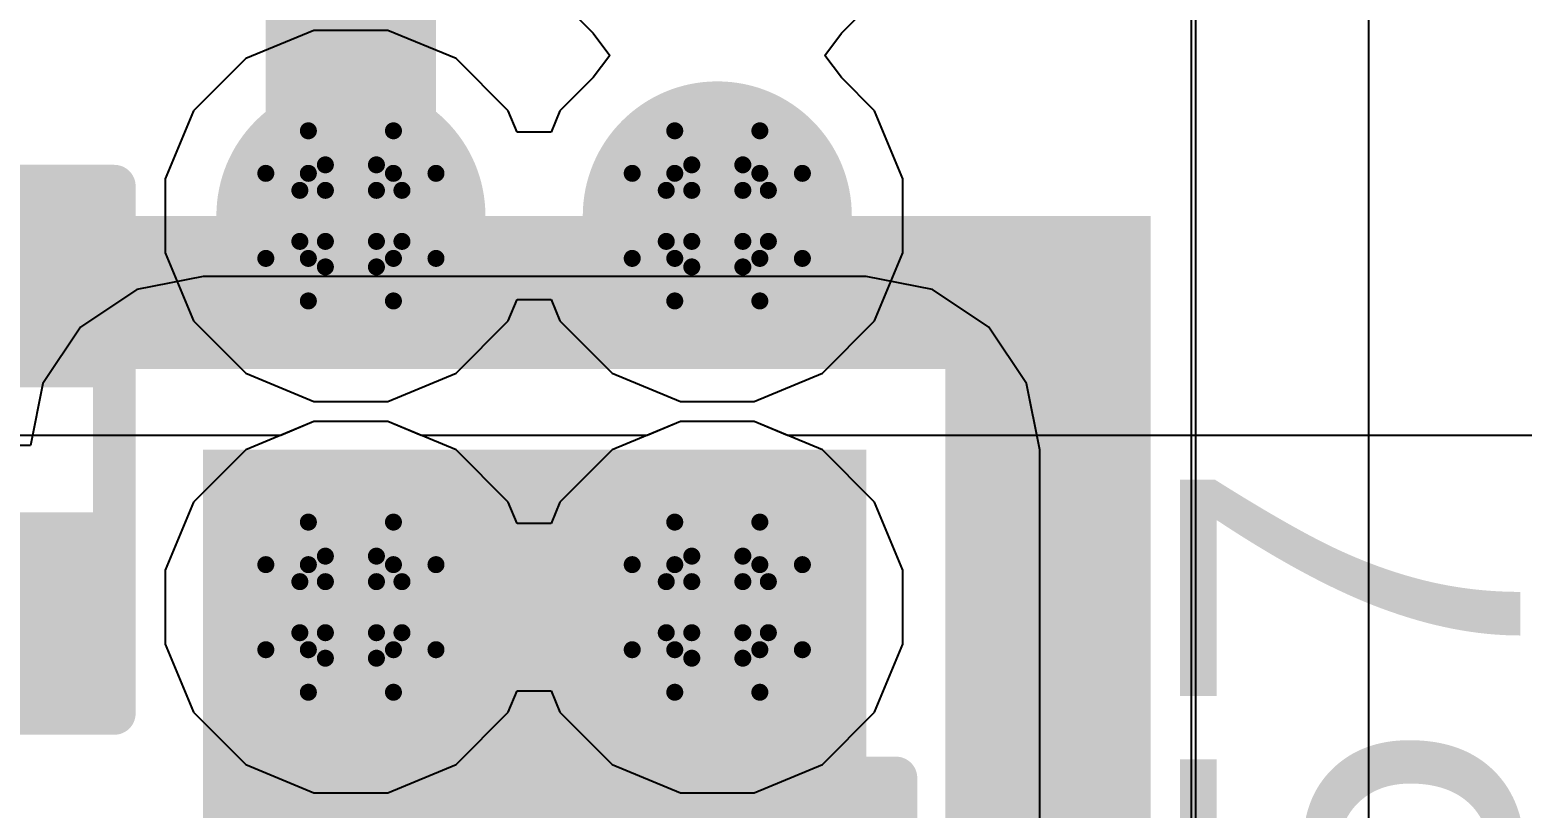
# Model space of a CAD drawing. Header units: inches. Extents: x -3 to 5259, y -3 to 5282.
# Drawn here: x 110.105 to 114.56, y 78.211 to 80.535 of the extents above; entities that cross this region are included whole.
import ezdxf

# ---------------------------------------------------------------- set-up
doc = ezdxf.new("R2010")
doc.units = ezdxf.units.IN
for name, color, linetype in [('Bottom Layer', 5, 'Continuous'), ('Bottom Solder', 6, 'Continuous'), ('Drill Drawing', 1, 'Continuous'), ('Layer 1', 16, 'Continuous'), ('Layer 2', 76, 'Continuous'), ('Top Layer', 1, 'Continuous'), ('Top Overlay', 2, 'Continuous'), ('Top Paste', 8, 'Continuous'), ('Top Solder', 216, 'Continuous'), ('Via Holes', 16, 'Continuous')]:
    doc.layers.add(name, color=color, linetype=linetype)
doc.styles.add('Arial', font='', dxfattribs={"height": 0.2})
doc.styles.get('Arial').set_extended_font_data('Arial')

# ---------------------------------------------------------------- blocks, each defined once
blk = doc.blocks.new('R___0402_43')
at = {"layer": 'Top Layer'}
for points in [[(-0.6985, -0.3175), (-0.6985, 0.3175), (-0.2413, 0.3175), (-0.2413, -0.3175)], [(0.2413, -0.3175), (0.2413, 0.3175), (0.6985, 0.3175), (0.6985, -0.3175)]]:
    blk.add_hatch(color=1, dxfattribs=at).paths.add_polyline_path(points)
at = {"layer": 'Top Paste'}
for points in [[(-0.6985, -0.3175), (-0.6985, 0.3175), (-0.2413, 0.3175), (-0.2413, -0.3175)], [(0.2413, -0.3175), (0.2413, 0.3175), (0.6985, 0.3175), (0.6985, -0.3175)]]:
    blk.add_hatch(color=8, dxfattribs=at).paths.add_polyline_path(points)
at = {"layer": 'Top Solder'}
for points in [[(-0.7535, -0.3725), (-0.7535, 0.3725), (-0.1863, 0.3725), (-0.1863, -0.3725)], [(0.1863, -0.3725), (0.1863, 0.3725), (0.7535, 0.3725), (0.7535, -0.3725)]]:
    blk.add_hatch(color=216, dxfattribs=at).paths.add_polyline_path(points)
at = {"layer": 'Top Overlay'}
for points in [[(0.7874, 0.4064, 0.127, 0.127, 0), (-0.7874, 0.4064, 0.127, 0.127, 0)], [(-0.7874, -0.4064, 0.127, 0.127, 0), (-0.7874, 0.4064, 0.127, 0.127, 0)], [(0.7874, -0.4064, 0.127, 0.127, 0), (0.7874, 0.4064, 0.127, 0.127, 0)], [(0.7874, -0.4064, 0.127, 0.127, 0), (-0.7874, -0.4064, 0.127, 0.127, 0)], [(0.8128, -0.4318, 0.00323, 0.00323, 0), (-0.8128, -0.4318, 0.00323, 0.00323, 0)]]:
    blk.add_lwpolyline(points, format="xyseb", dxfattribs=at)
for points in [[(-0.8191, 0.4064, 0.0635, 0.0635, 1), (-0.7556, 0.4064, 0.0635, 0.0635, 1)], [(-0.8191, 0.4064, 0.0635, 0.0635, 1), (-0.7556, 0.4064, 0.0635, 0.0635, 1)], [(0.7556, 0.4064, 0.0635, 0.0635, 1), (0.8191, 0.4064, 0.0635, 0.0635, 1)], [(0.7556, 0.4064, 0.0635, 0.0635, 1), (0.8191, 0.4064, 0.0635, 0.0635, 1)], [(-0.8191, -0.4064, 0.0635, 0.0635, 1), (-0.7556, -0.4064, 0.0635, 0.0635, 1)], [(-0.8191, -0.4064, 0.0635, 0.0635, 1), (-0.7556, -0.4064, 0.0635, 0.0635, 1)], [(0.7556, -0.4064, 0.0635, 0.0635, 1), (0.8191, -0.4064, 0.0635, 0.0635, 1)], [(0.7556, -0.4064, 0.0635, 0.0635, 1), (0.8191, -0.4064, 0.0635, 0.0635, 1)], [(-0.8136, -0.4318, 0.00161, 0.00161, 1), (-0.812, -0.4318, 0.00161, 0.00161, 1)], [(0.812, -0.4318, 0.00161, 0.00161, 1), (0.8136, -0.4318, 0.00161, 0.00161, 1)]]:
    blk.add_lwpolyline(points, format="xyseb", close=True, dxfattribs=at)
blk = doc.blocks.new('C___0402_227')
at = {"layer": 'Top Layer'}
for points in [[(-0.6985, -0.3175), (-0.6985, 0.3175), (-0.2413, 0.3175), (-0.2413, -0.3175)], [(0.2413, -0.3175), (0.2413, 0.3175), (0.6985, 0.3175), (0.6985, -0.3175)]]:
    blk.add_hatch(color=1, dxfattribs=at).paths.add_polyline_path(points)
at = {"layer": 'Top Paste'}
for points in [[(-0.6985, -0.3175), (-0.6985, 0.3175), (-0.2413, 0.3175), (-0.2413, -0.3175)], [(0.2413, -0.3175), (0.2413, 0.3175), (0.6985, 0.3175), (0.6985, -0.3175)]]:
    blk.add_hatch(color=8, dxfattribs=at).paths.add_polyline_path(points)
at = {"layer": 'Top Solder'}
for points in [[(-0.7585, -0.3775), (-0.7585, 0.3775), (-0.1813, 0.3775), (-0.1813, -0.3775)], [(0.1813, -0.3775), (0.1813, 0.3775), (0.7585, 0.3775), (0.7585, -0.3775)]]:
    blk.add_hatch(color=216, dxfattribs=at).paths.add_polyline_path(points)
at = {"layer": 'Top Overlay'}
for points in [[(-0.7874, -0.4064, 0.127, 0.127, 0), (-0.7874, 0.4064, 0.127, 0.127, 0)], [(-0.2794, 0.4064, 0.127, 0.127, 0), (-0.7874, 0.4064, 0.127, 0.127, 0)], [(0.7874, 0.4064, 0.127, 0.127, 0), (0.2794, 0.4064, 0.127, 0.127, 0)], [(0.7874, -0.4064, 0.127, 0.127, 0), (0.7874, 0.4064, 0.127, 0.127, 0)], [(-0.2794, -0.4064, 0.127, 0.127, 0), (-0.7874, -0.4064, 0.127, 0.127, 0)], [(0.2794, -0.4064, 0.127, 0.127, 0), (0.7874, -0.4064, 0.127, 0.127, 0)]]:
    blk.add_lwpolyline(points, format="xyseb", dxfattribs=at)
for points in [[(-0.8191, 0.4064, 0.0635, 0.0635, 1), (-0.7556, 0.4064, 0.0635, 0.0635, 1)], [(-0.8191, 0.4064, 0.0635, 0.0635, 1), (-0.7556, 0.4064, 0.0635, 0.0635, 1)], [(-0.3111, 0.4064, 0.0635, 0.0635, 1), (-0.2477, 0.4064, 0.0635, 0.0635, 1)], [(0.2477, 0.4064, 0.0635, 0.0635, 1), (0.3112, 0.4064, 0.0635, 0.0635, 1)], [(0.7556, 0.4064, 0.0635, 0.0635, 1), (0.8191, 0.4064, 0.0635, 0.0635, 1)], [(0.7556, 0.4064, 0.0635, 0.0635, 1), (0.8191, 0.4064, 0.0635, 0.0635, 1)], [(-0.8191, -0.4064, 0.0635, 0.0635, 1), (-0.7556, -0.4064, 0.0635, 0.0635, 1)], [(-0.8191, -0.4064, 0.0635, 0.0635, 1), (-0.7556, -0.4064, 0.0635, 0.0635, 1)], [(-0.3111, -0.4064, 0.0635, 0.0635, 1), (-0.2477, -0.4064, 0.0635, 0.0635, 1)], [(0.2477, -0.4064, 0.0635, 0.0635, 1), (0.3112, -0.4064, 0.0635, 0.0635, 1)], [(0.7556, -0.4064, 0.0635, 0.0635, 1), (0.8191, -0.4064, 0.0635, 0.0635, 1)], [(0.7556, -0.4064, 0.0635, 0.0635, 1), (0.8191, -0.4064, 0.0635, 0.0635, 1)]]:
    blk.add_lwpolyline(points, format="xyseb", close=True, dxfattribs=at)

msp = doc.modelspace()

# ---------------------------------------------------------------- hatches: boundary and pattern name
at = {"layer": 'Bottom Layer'}
h = msp.add_hatch(color=5, dxfattribs=at)
edge = h.paths.add_edge_path()
edge.add_arc((111.0632, 79.9798), 0.3, 0, 360)
h = msp.add_hatch(color=5, dxfattribs=at)
edge = h.paths.add_edge_path()
edge.add_arc((112.157, 79.9798), 0.3, 0, 360)
h = msp.add_hatch(color=5, dxfattribs=at)
edge = h.paths.add_edge_path()
edge.add_arc((111.0632, 78.8114), 0.3, 0, 360)
h = msp.add_hatch(color=5, dxfattribs=at)
edge = h.paths.add_edge_path()
edge.add_arc((112.157, 78.8114), 0.3, 0, 360)
at = {"layer": 'Bottom Solder'}
h = msp.add_hatch(color=6, dxfattribs=at)
edge = h.paths.add_edge_path()
edge.add_arc((111.0632, 79.9798), 0.4016, 0, 360)
h = msp.add_hatch(color=6, dxfattribs=at)
edge = h.paths.add_edge_path()
edge.add_arc((112.157, 79.9798), 0.4016, 0, 360)
h = msp.add_hatch(color=6, dxfattribs=at)
edge = h.paths.add_edge_path()
edge.add_arc((111.0632, 78.8114), 0.4016, 0, 360)
h = msp.add_hatch(color=6, dxfattribs=at)
edge = h.paths.add_edge_path()
edge.add_arc((112.157, 78.8114), 0.4016, 0, 360)
at = {"layer": 'Layer 1'}
h = msp.add_hatch(color=16, dxfattribs=at)
edge = h.paths.add_edge_path()
edge.add_arc((111.0632, 79.9798), 0.3, 0, 360)
h = msp.add_hatch(color=16, dxfattribs=at)
edge = h.paths.add_edge_path()
edge.add_arc((112.157, 79.9798), 0.3, 0, 360)
h = msp.add_hatch(color=16, dxfattribs=at)
edge = h.paths.add_edge_path()
edge.add_arc((111.0632, 78.8114), 0.3, 0, 360)
h = msp.add_hatch(color=16, dxfattribs=at)
edge = h.paths.add_edge_path()
edge.add_arc((112.157, 78.8114), 0.3, 0, 360)
at = {"layer": 'Layer 2'}
h = msp.add_hatch(color=76, dxfattribs=at)
edge = h.paths.add_edge_path()
edge.add_arc((111.0632, 79.9798), 0.3, 0, 360)
h = msp.add_hatch(color=76, dxfattribs=at)
edge = h.paths.add_edge_path()
edge.add_arc((112.157, 79.9798), 0.3, 0, 360)
h = msp.add_hatch(color=76, dxfattribs=at)
edge = h.paths.add_edge_path()
edge.add_arc((111.0632, 78.8114), 0.3, 0, 360)
h = msp.add_hatch(color=76, dxfattribs=at)
edge = h.paths.add_edge_path()
edge.add_arc((112.157, 78.8114), 0.3, 0, 360)
at = {"layer": 'Top Layer'}
h = msp.add_hatch(color=1, dxfattribs=at)
edge = h.paths.add_edge_path()
edge.add_arc((111.0632, 79.9798), 0.3, 0, 360)
h = msp.add_hatch(color=1, dxfattribs=at)
edge = h.paths.add_edge_path()
edge.add_arc((112.157, 79.9798), 0.3, 0, 360)
for points in [[(113.2898, 79.9798), (109.6331, 79.9798), (109.6331, 79.5226), (113.2898, 79.5226)], [(113.4504, 79.9798), (112.838, 79.9798), (112.838, 76.8157), (113.4504, 76.8157)], [(112.6015, 79.2813), (110.622, 79.2813), (110.622, 77.5043), (112.6015, 77.5043)]]:
    msp.add_hatch(color=1, dxfattribs=at).paths.add_polyline_path(points)
h = msp.add_hatch(color=1, dxfattribs=at)
edge = h.paths.add_edge_path()
edge.add_arc((111.0632, 78.8114), 0.3, 0, 360)
h = msp.add_hatch(color=1, dxfattribs=at)
edge = h.paths.add_edge_path()
edge.add_arc((112.157, 78.8114), 0.3, 0, 360)
at = {"layer": 'Top Solder'}
h = msp.add_hatch(color=216, dxfattribs=at)
edge = h.paths.add_edge_path()
edge.add_arc((111.0632, 79.9798), 0.4016, 0, 360)
h = msp.add_hatch(color=216, dxfattribs=at)
edge = h.paths.add_edge_path()
edge.add_arc((112.157, 79.9798), 0.4016, 0, 360)
h = msp.add_hatch(color=216, dxfattribs=at)
edge = h.paths.add_edge_path()
edge.add_arc((111.0632, 78.8114), 0.4016, 0, 360)
h = msp.add_hatch(color=216, dxfattribs=at)
edge = h.paths.add_edge_path()
edge.add_arc((112.157, 78.8114), 0.4016, 0, 360)
at = {"layer": 'Via Holes'}
h = msp.add_hatch(color=7, dxfattribs=at)
edge = h.paths.add_edge_path()
edge.add_arc((111.0632, 79.9798), 0.15, 0, 360)
h = msp.add_hatch(color=7, dxfattribs=at)
edge = h.paths.add_edge_path()
edge.add_arc((112.157, 79.9798), 0.15, 0, 360)
h = msp.add_hatch(color=7, dxfattribs=at)
edge = h.paths.add_edge_path()
edge.add_arc((111.0632, 78.8114), 0.15, 0, 360)
h = msp.add_hatch(color=7, dxfattribs=at)
edge = h.paths.add_edge_path()
edge.add_arc((112.157, 78.8114), 0.15, 0, 360)

# ---------------------------------------------------------------- linework, layer by layer
at = {"layer": 'Bottom Layer'}
for p, q in [((110.953, 79.3654), (110.7494, 79.281)), ((110.953, 79.3654), (110.8536, 79.3242)), ((111.1734, 79.3654), (110.953, 79.3654)), ((111.1734, 79.3654), (110.953, 79.3654)), ((111.377, 79.281), (111.1734, 79.3654)), ((111.2727, 79.3242), (111.1734, 79.3654)), ((112.0468, 79.3654), (111.8432, 79.281)), ((112.0468, 79.3654), (111.9475, 79.3242)), ((112.2672, 79.3654), (112.0468, 79.3654)), ((112.2672, 79.3654), (112.0468, 79.3654)), ((112.4708, 79.281), (112.2672, 79.3654)), ((112.3666, 79.3242), (112.2672, 79.3654)), ((110.8536, 79.3242), (48.1076, 79.3242)), ((111.9475, 79.3242), (111.2727, 79.3242)), ((114.808, 79.3242), (112.3666, 79.3242)), ((110.7494, 79.281), (110.5935, 79.1252)), ((111.5328, 79.1252), (111.377, 79.281)), ((111.8432, 79.281), (111.6874, 79.1252)), ((112.6267, 79.1252), (112.4708, 79.281)), ((110.5935, 79.1252), (110.5092, 78.9216)), ((111.5593, 79.0613), (111.5328, 79.1252)), ((111.6874, 79.1252), (111.6609, 79.0613)), ((112.711, 78.9216), (112.6267, 79.1252)), ((111.6609, 79.0613), (111.5593, 79.0613)), ((110.5092, 78.9216), (110.5092, 78.7012)), ((112.711, 78.7012), (112.711, 78.9216)), ((110.5092, 78.7012), (110.5935, 78.4975)), ((112.6267, 78.4975), (112.711, 78.7012)), ((111.5328, 78.4975), (111.5593, 78.5614)), ((111.5593, 78.5614), (111.6609, 78.5614)), ((111.6609, 78.5614), (111.6874, 78.4975)), ((110.5935, 78.4975), (110.7494, 78.3417)), ((111.377, 78.3417), (111.5328, 78.4975)), ((111.6874, 78.4975), (111.8432, 78.3417)), ((112.4708, 78.3417), (112.6267, 78.4975)), ((110.7494, 78.3417), (110.953, 78.2574)), ((111.1734, 78.2574), (111.377, 78.3417)), ((111.8432, 78.3417), (112.0468, 78.2574)), ((112.2672, 78.2574), (112.4708, 78.3417)), ((110.953, 78.2574), (111.1734, 78.2574)), ((112.0468, 78.2574), (112.2672, 78.2574))]:
    msp.add_line(p, q, dxfattribs=at)
at = {"layer": 'Drill Drawing'}
for points in [[(110.9362, 80.1068, 0.0508, 0.0508, 0), (110.9362, 80.2338, 0.0508, 0.0508, 0)], [(110.9362, 80.2338, 0.0508, 0.0508, 0), (111.1902, 80.2338, 0.0508, 0.0508, 0)], [(111.1902, 80.1068, 0.0508, 0.0508, 0), (111.1902, 80.2338, 0.0508, 0.0508, 0)], [(112.03, 80.1068, 0.0508, 0.0508, 0), (112.03, 80.2338, 0.0508, 0.0508, 0)], [(112.03, 80.2338, 0.0508, 0.0508, 0), (112.284, 80.2338, 0.0508, 0.0508, 0)], [(112.284, 80.1068, 0.0508, 0.0508, 0), (112.284, 80.2338, 0.0508, 0.0508, 0)], [(110.987, 80.056, 0.0508, 0.0508, 0), (110.987, 80.1322, 0.0508, 0.0508, 0)], [(110.987, 80.1322, 0.0508, 0.0508, 0), (111.1394, 80.1322, 0.0508, 0.0508, 0)], [(111.1394, 80.056, 0.0508, 0.0508, 0), (111.1394, 80.1322, 0.0508, 0.0508, 0)], [(112.0808, 80.056, 0.0508, 0.0508, 0), (112.0808, 80.1322, 0.0508, 0.0508, 0)], [(112.0808, 80.1322, 0.0508, 0.0508, 0), (112.2332, 80.1322, 0.0508, 0.0508, 0)], [(112.2332, 80.056, 0.0508, 0.0508, 0), (112.2332, 80.1322, 0.0508, 0.0508, 0)], [(110.8092, 79.8528, 0.0508, 0.0508, 0), (110.8092, 80.1068, 0.0508, 0.0508, 0)], [(110.8092, 80.1068, 0.0508, 0.0508, 0), (110.9362, 80.1068, 0.0508, 0.0508, 0)], [(111.1902, 80.1068, 0.0508, 0.0508, 0), (111.3172, 80.1068, 0.0508, 0.0508, 0)], [(111.3172, 79.8528, 0.0508, 0.0508, 0), (111.3172, 80.1068, 0.0508, 0.0508, 0)], [(111.903, 79.8528, 0.0508, 0.0508, 0), (111.903, 80.1068, 0.0508, 0.0508, 0)], [(111.903, 80.1068, 0.0508, 0.0508, 0), (112.03, 80.1068, 0.0508, 0.0508, 0)], [(112.284, 80.1068, 0.0508, 0.0508, 0), (112.411, 80.1068, 0.0508, 0.0508, 0)], [(112.411, 79.8528, 0.0508, 0.0508, 0), (112.411, 80.1068, 0.0508, 0.0508, 0)], [(110.9108, 79.9036, 0.0508, 0.0508, 0), (110.9108, 80.056, 0.0508, 0.0508, 0)], [(110.9108, 80.056, 0.0508, 0.0508, 0), (110.987, 80.056, 0.0508, 0.0508, 0)], [(111.1394, 80.056, 0.0508, 0.0508, 0), (111.2156, 80.056, 0.0508, 0.0508, 0)], [(111.2156, 79.9036, 0.0508, 0.0508, 0), (111.2156, 80.056, 0.0508, 0.0508, 0)], [(112.0046, 79.9036, 0.0508, 0.0508, 0), (112.0046, 80.056, 0.0508, 0.0508, 0)], [(112.0046, 80.056, 0.0508, 0.0508, 0), (112.0808, 80.056, 0.0508, 0.0508, 0)], [(112.2332, 80.056, 0.0508, 0.0508, 0), (112.3094, 80.056, 0.0508, 0.0508, 0)], [(112.3094, 79.9036, 0.0508, 0.0508, 0), (112.3094, 80.056, 0.0508, 0.0508, 0)], [(110.9108, 79.9036, 0.0508, 0.0508, 0), (110.987, 79.9036, 0.0508, 0.0508, 0)], [(110.987, 79.8274, 0.0508, 0.0508, 0), (110.987, 79.9036, 0.0508, 0.0508, 0)], [(111.1394, 79.9036, 0.0508, 0.0508, 0), (111.2156, 79.9036, 0.0508, 0.0508, 0)], [(111.1394, 79.8274, 0.0508, 0.0508, 0), (111.1394, 79.9036, 0.0508, 0.0508, 0)], [(112.0046, 79.9036, 0.0508, 0.0508, 0), (112.0808, 79.9036, 0.0508, 0.0508, 0)], [(112.0808, 79.8274, 0.0508, 0.0508, 0), (112.0808, 79.9036, 0.0508, 0.0508, 0)], [(112.2332, 79.9036, 0.0508, 0.0508, 0), (112.3094, 79.9036, 0.0508, 0.0508, 0)], [(112.2332, 79.8274, 0.0508, 0.0508, 0), (112.2332, 79.9036, 0.0508, 0.0508, 0)], [(110.8092, 79.8528, 0.0508, 0.0508, 0), (110.9362, 79.8528, 0.0508, 0.0508, 0)], [(110.9362, 79.7258, 0.0508, 0.0508, 0), (110.9362, 79.8528, 0.0508, 0.0508, 0)], [(111.1902, 79.8528, 0.0508, 0.0508, 0), (111.3172, 79.8528, 0.0508, 0.0508, 0)], [(111.1902, 79.7258, 0.0508, 0.0508, 0), (111.1902, 79.8528, 0.0508, 0.0508, 0)], [(111.903, 79.8528, 0.0508, 0.0508, 0), (112.03, 79.8528, 0.0508, 0.0508, 0)], [(112.03, 79.7258, 0.0508, 0.0508, 0), (112.03, 79.8528, 0.0508, 0.0508, 0)], [(112.284, 79.8528, 0.0508, 0.0508, 0), (112.411, 79.8528, 0.0508, 0.0508, 0)], [(112.284, 79.7258, 0.0508, 0.0508, 0), (112.284, 79.8528, 0.0508, 0.0508, 0)], [(110.987, 79.8274, 0.0508, 0.0508, 0), (111.1394, 79.8274, 0.0508, 0.0508, 0)], [(112.0808, 79.8274, 0.0508, 0.0508, 0), (112.2332, 79.8274, 0.0508, 0.0508, 0)], [(110.9362, 79.7258, 0.0508, 0.0508, 0), (111.1902, 79.7258, 0.0508, 0.0508, 0)], [(112.03, 79.7258, 0.0508, 0.0508, 0), (112.284, 79.7258, 0.0508, 0.0508, 0)], [(110.9362, 78.9384, 0.0508, 0.0508, 0), (110.9362, 79.0654, 0.0508, 0.0508, 0)], [(110.9362, 79.0654, 0.0508, 0.0508, 0), (111.1902, 79.0654, 0.0508, 0.0508, 0)], [(111.1902, 78.9384, 0.0508, 0.0508, 0), (111.1902, 79.0654, 0.0508, 0.0508, 0)], [(112.03, 78.9384, 0.0508, 0.0508, 0), (112.03, 79.0654, 0.0508, 0.0508, 0)], [(112.03, 79.0654, 0.0508, 0.0508, 0), (112.284, 79.0654, 0.0508, 0.0508, 0)], [(112.284, 78.9384, 0.0508, 0.0508, 0), (112.284, 79.0654, 0.0508, 0.0508, 0)], [(110.987, 78.8876, 0.0508, 0.0508, 0), (110.987, 78.9638, 0.0508, 0.0508, 0)], [(110.987, 78.9638, 0.0508, 0.0508, 0), (111.1394, 78.9638, 0.0508, 0.0508, 0)], [(111.1394, 78.8876, 0.0508, 0.0508, 0), (111.1394, 78.9638, 0.0508, 0.0508, 0)], [(112.0808, 78.8876, 0.0508, 0.0508, 0), (112.0808, 78.9638, 0.0508, 0.0508, 0)], [(112.0808, 78.9638, 0.0508, 0.0508, 0), (112.2332, 78.9638, 0.0508, 0.0508, 0)], [(112.2332, 78.8876, 0.0508, 0.0508, 0), (112.2332, 78.9638, 0.0508, 0.0508, 0)], [(110.8092, 78.6844, 0.0508, 0.0508, 0), (110.8092, 78.9384, 0.0508, 0.0508, 0)], [(110.8092, 78.9384, 0.0508, 0.0508, 0), (110.9362, 78.9384, 0.0508, 0.0508, 0)], [(111.1902, 78.9384, 0.0508, 0.0508, 0), (111.3172, 78.9384, 0.0508, 0.0508, 0)], [(111.3172, 78.6844, 0.0508, 0.0508, 0), (111.3172, 78.9384, 0.0508, 0.0508, 0)], [(111.903, 78.6844, 0.0508, 0.0508, 0), (111.903, 78.9384, 0.0508, 0.0508, 0)], [(111.903, 78.9384, 0.0508, 0.0508, 0), (112.03, 78.9384, 0.0508, 0.0508, 0)], [(112.284, 78.9384, 0.0508, 0.0508, 0), (112.411, 78.9384, 0.0508, 0.0508, 0)], [(112.411, 78.6844, 0.0508, 0.0508, 0), (112.411, 78.9384, 0.0508, 0.0508, 0)], [(110.9108, 78.7352, 0.0508, 0.0508, 0), (110.9108, 78.8876, 0.0508, 0.0508, 0)], [(110.9108, 78.8876, 0.0508, 0.0508, 0), (110.987, 78.8876, 0.0508, 0.0508, 0)], [(111.1394, 78.8876, 0.0508, 0.0508, 0), (111.2156, 78.8876, 0.0508, 0.0508, 0)], [(111.2156, 78.7352, 0.0508, 0.0508, 0), (111.2156, 78.8876, 0.0508, 0.0508, 0)], [(112.0046, 78.7352, 0.0508, 0.0508, 0), (112.0046, 78.8876, 0.0508, 0.0508, 0)], [(112.0046, 78.8876, 0.0508, 0.0508, 0), (112.0808, 78.8876, 0.0508, 0.0508, 0)], [(112.2332, 78.8876, 0.0508, 0.0508, 0), (112.3094, 78.8876, 0.0508, 0.0508, 0)], [(112.3094, 78.7352, 0.0508, 0.0508, 0), (112.3094, 78.8876, 0.0508, 0.0508, 0)], [(110.9108, 78.7352, 0.0508, 0.0508, 0), (110.987, 78.7352, 0.0508, 0.0508, 0)], [(110.987, 78.659, 0.0508, 0.0508, 0), (110.987, 78.7352, 0.0508, 0.0508, 0)], [(111.1394, 78.7352, 0.0508, 0.0508, 0), (111.2156, 78.7352, 0.0508, 0.0508, 0)], [(111.1394, 78.659, 0.0508, 0.0508, 0), (111.1394, 78.7352, 0.0508, 0.0508, 0)], [(112.0046, 78.7352, 0.0508, 0.0508, 0), (112.0808, 78.7352, 0.0508, 0.0508, 0)], [(112.0808, 78.659, 0.0508, 0.0508, 0), (112.0808, 78.7352, 0.0508, 0.0508, 0)], [(112.2332, 78.7352, 0.0508, 0.0508, 0), (112.3094, 78.7352, 0.0508, 0.0508, 0)], [(112.2332, 78.659, 0.0508, 0.0508, 0), (112.2332, 78.7352, 0.0508, 0.0508, 0)], [(110.8092, 78.6844, 0.0508, 0.0508, 0), (110.9362, 78.6844, 0.0508, 0.0508, 0)], [(110.9362, 78.5574, 0.0508, 0.0508, 0), (110.9362, 78.6844, 0.0508, 0.0508, 0)], [(110.987, 78.659, 0.0508, 0.0508, 0), (111.1394, 78.659, 0.0508, 0.0508, 0)], [(111.1902, 78.6844, 0.0508, 0.0508, 0), (111.3172, 78.6844, 0.0508, 0.0508, 0)], [(111.1902, 78.5574, 0.0508, 0.0508, 0), (111.1902, 78.6844, 0.0508, 0.0508, 0)], [(111.903, 78.6844, 0.0508, 0.0508, 0), (112.03, 78.6844, 0.0508, 0.0508, 0)], [(112.03, 78.5574, 0.0508, 0.0508, 0), (112.03, 78.6844, 0.0508, 0.0508, 0)], [(112.0808, 78.659, 0.0508, 0.0508, 0), (112.2332, 78.659, 0.0508, 0.0508, 0)], [(112.284, 78.6844, 0.0508, 0.0508, 0), (112.411, 78.6844, 0.0508, 0.0508, 0)], [(112.284, 78.5574, 0.0508, 0.0508, 0), (112.284, 78.6844, 0.0508, 0.0508, 0)], [(110.9362, 78.5574, 0.0508, 0.0508, 0), (111.1902, 78.5574, 0.0508, 0.0508, 0)], [(112.03, 78.5574, 0.0508, 0.0508, 0), (112.284, 78.5574, 0.0508, 0.0508, 0)]]:
    msp.add_lwpolyline(points, format="xyseb", dxfattribs=at)
for points in [[(110.9235, 80.2338, 0.0254, 0.0254, 1), (110.9489, 80.2338, 0.0254, 0.0254, 1)], [(110.9235, 80.2338, 0.0254, 0.0254, 1), (110.9489, 80.2338, 0.0254, 0.0254, 1)], [(111.1775, 80.2338, 0.0254, 0.0254, 1), (111.2029, 80.2338, 0.0254, 0.0254, 1)], [(111.1775, 80.2338, 0.0254, 0.0254, 1), (111.2029, 80.2338, 0.0254, 0.0254, 1)], [(112.0173, 80.2338, 0.0254, 0.0254, 1), (112.0427, 80.2338, 0.0254, 0.0254, 1)], [(112.0173, 80.2338, 0.0254, 0.0254, 1), (112.0427, 80.2338, 0.0254, 0.0254, 1)], [(112.2713, 80.2338, 0.0254, 0.0254, 1), (112.2967, 80.2338, 0.0254, 0.0254, 1)], [(112.2713, 80.2338, 0.0254, 0.0254, 1), (112.2967, 80.2338, 0.0254, 0.0254, 1)], [(110.9743, 80.1322, 0.0254, 0.0254, 1), (110.9997, 80.1322, 0.0254, 0.0254, 1)], [(110.9743, 80.1322, 0.0254, 0.0254, 1), (110.9997, 80.1322, 0.0254, 0.0254, 1)], [(111.1267, 80.1322, 0.0254, 0.0254, 1), (111.1521, 80.1322, 0.0254, 0.0254, 1)], [(111.1267, 80.1322, 0.0254, 0.0254, 1), (111.1521, 80.1322, 0.0254, 0.0254, 1)], [(112.0681, 80.1322, 0.0254, 0.0254, 1), (112.0935, 80.1322, 0.0254, 0.0254, 1)], [(112.0681, 80.1322, 0.0254, 0.0254, 1), (112.0935, 80.1322, 0.0254, 0.0254, 1)], [(112.2205, 80.1322, 0.0254, 0.0254, 1), (112.2459, 80.1322, 0.0254, 0.0254, 1)], [(112.2205, 80.1322, 0.0254, 0.0254, 1), (112.2459, 80.1322, 0.0254, 0.0254, 1)], [(110.7965, 80.1068, 0.0254, 0.0254, 1), (110.8219, 80.1068, 0.0254, 0.0254, 1)], [(110.7965, 80.1068, 0.0254, 0.0254, 1), (110.8219, 80.1068, 0.0254, 0.0254, 1)], [(110.9235, 80.1068, 0.0254, 0.0254, 1), (110.9489, 80.1068, 0.0254, 0.0254, 1)], [(110.9235, 80.1068, 0.0254, 0.0254, 1), (110.9489, 80.1068, 0.0254, 0.0254, 1)], [(111.1775, 80.1068, 0.0254, 0.0254, 1), (111.2029, 80.1068, 0.0254, 0.0254, 1)], [(111.1775, 80.1068, 0.0254, 0.0254, 1), (111.2029, 80.1068, 0.0254, 0.0254, 1)], [(111.3045, 80.1068, 0.0254, 0.0254, 1), (111.3299, 80.1068, 0.0254, 0.0254, 1)], [(111.3045, 80.1068, 0.0254, 0.0254, 1), (111.3299, 80.1068, 0.0254, 0.0254, 1)], [(111.8903, 80.1068, 0.0254, 0.0254, 1), (111.9157, 80.1068, 0.0254, 0.0254, 1)], [(111.8903, 80.1068, 0.0254, 0.0254, 1), (111.9157, 80.1068, 0.0254, 0.0254, 1)], [(112.0173, 80.1068, 0.0254, 0.0254, 1), (112.0427, 80.1068, 0.0254, 0.0254, 1)], [(112.0173, 80.1068, 0.0254, 0.0254, 1), (112.0427, 80.1068, 0.0254, 0.0254, 1)], [(112.2713, 80.1068, 0.0254, 0.0254, 1), (112.2967, 80.1068, 0.0254, 0.0254, 1)], [(112.2713, 80.1068, 0.0254, 0.0254, 1), (112.2967, 80.1068, 0.0254, 0.0254, 1)], [(112.3983, 80.1068, 0.0254, 0.0254, 1), (112.4237, 80.1068, 0.0254, 0.0254, 1)], [(112.3983, 80.1068, 0.0254, 0.0254, 1), (112.4237, 80.1068, 0.0254, 0.0254, 1)], [(110.8981, 80.056, 0.0254, 0.0254, 1), (110.9235, 80.056, 0.0254, 0.0254, 1)], [(110.8981, 80.056, 0.0254, 0.0254, 1), (110.9235, 80.056, 0.0254, 0.0254, 1)], [(110.9743, 80.056, 0.0254, 0.0254, 1), (110.9997, 80.056, 0.0254, 0.0254, 1)], [(110.9743, 80.056, 0.0254, 0.0254, 1), (110.9997, 80.056, 0.0254, 0.0254, 1)], [(111.1267, 80.056, 0.0254, 0.0254, 1), (111.1521, 80.056, 0.0254, 0.0254, 1)], [(111.1267, 80.056, 0.0254, 0.0254, 1), (111.1521, 80.056, 0.0254, 0.0254, 1)], [(111.2029, 80.056, 0.0254, 0.0254, 1), (111.2283, 80.056, 0.0254, 0.0254, 1)], [(111.2029, 80.056, 0.0254, 0.0254, 1), (111.2283, 80.056, 0.0254, 0.0254, 1)], [(111.9919, 80.056, 0.0254, 0.0254, 1), (112.0173, 80.056, 0.0254, 0.0254, 1)], [(111.9919, 80.056, 0.0254, 0.0254, 1), (112.0173, 80.056, 0.0254, 0.0254, 1)], [(112.0681, 80.056, 0.0254, 0.0254, 1), (112.0935, 80.056, 0.0254, 0.0254, 1)], [(112.0681, 80.056, 0.0254, 0.0254, 1), (112.0935, 80.056, 0.0254, 0.0254, 1)], [(112.2205, 80.056, 0.0254, 0.0254, 1), (112.2459, 80.056, 0.0254, 0.0254, 1)], [(112.2205, 80.056, 0.0254, 0.0254, 1), (112.2459, 80.056, 0.0254, 0.0254, 1)], [(112.2967, 80.056, 0.0254, 0.0254, 1), (112.3221, 80.056, 0.0254, 0.0254, 1)], [(112.2967, 80.056, 0.0254, 0.0254, 1), (112.3221, 80.056, 0.0254, 0.0254, 1)], [(110.8981, 79.9036, 0.0254, 0.0254, 1), (110.9235, 79.9036, 0.0254, 0.0254, 1)], [(110.8981, 79.9036, 0.0254, 0.0254, 1), (110.9235, 79.9036, 0.0254, 0.0254, 1)], [(110.9743, 79.9036, 0.0254, 0.0254, 1), (110.9997, 79.9036, 0.0254, 0.0254, 1)], [(110.9743, 79.9036, 0.0254, 0.0254, 1), (110.9997, 79.9036, 0.0254, 0.0254, 1)], [(111.1267, 79.9036, 0.0254, 0.0254, 1), (111.1521, 79.9036, 0.0254, 0.0254, 1)], [(111.1267, 79.9036, 0.0254, 0.0254, 1), (111.1521, 79.9036, 0.0254, 0.0254, 1)], [(111.2029, 79.9036, 0.0254, 0.0254, 1), (111.2283, 79.9036, 0.0254, 0.0254, 1)], [(111.2029, 79.9036, 0.0254, 0.0254, 1), (111.2283, 79.9036, 0.0254, 0.0254, 1)], [(111.9919, 79.9036, 0.0254, 0.0254, 1), (112.0173, 79.9036, 0.0254, 0.0254, 1)], [(111.9919, 79.9036, 0.0254, 0.0254, 1), (112.0173, 79.9036, 0.0254, 0.0254, 1)], [(112.0681, 79.9036, 0.0254, 0.0254, 1), (112.0935, 79.9036, 0.0254, 0.0254, 1)], [(112.0681, 79.9036, 0.0254, 0.0254, 1), (112.0935, 79.9036, 0.0254, 0.0254, 1)], [(112.2205, 79.9036, 0.0254, 0.0254, 1), (112.2459, 79.9036, 0.0254, 0.0254, 1)], [(112.2205, 79.9036, 0.0254, 0.0254, 1), (112.2459, 79.9036, 0.0254, 0.0254, 1)], [(112.2967, 79.9036, 0.0254, 0.0254, 1), (112.3221, 79.9036, 0.0254, 0.0254, 1)], [(112.2967, 79.9036, 0.0254, 0.0254, 1), (112.3221, 79.9036, 0.0254, 0.0254, 1)], [(110.7965, 79.8528, 0.0254, 0.0254, 1), (110.8219, 79.8528, 0.0254, 0.0254, 1)], [(110.7965, 79.8528, 0.0254, 0.0254, 1), (110.8219, 79.8528, 0.0254, 0.0254, 1)], [(110.9235, 79.8528, 0.0254, 0.0254, 1), (110.9489, 79.8528, 0.0254, 0.0254, 1)], [(110.9235, 79.8528, 0.0254, 0.0254, 1), (110.9489, 79.8528, 0.0254, 0.0254, 1)], [(111.1775, 79.8528, 0.0254, 0.0254, 1), (111.2029, 79.8528, 0.0254, 0.0254, 1)], [(111.1775, 79.8528, 0.0254, 0.0254, 1), (111.2029, 79.8528, 0.0254, 0.0254, 1)], [(111.3045, 79.8528, 0.0254, 0.0254, 1), (111.3299, 79.8528, 0.0254, 0.0254, 1)], [(111.3045, 79.8528, 0.0254, 0.0254, 1), (111.3299, 79.8528, 0.0254, 0.0254, 1)], [(111.8903, 79.8528, 0.0254, 0.0254, 1), (111.9157, 79.8528, 0.0254, 0.0254, 1)], [(111.8903, 79.8528, 0.0254, 0.0254, 1), (111.9157, 79.8528, 0.0254, 0.0254, 1)], [(112.0173, 79.8528, 0.0254, 0.0254, 1), (112.0427, 79.8528, 0.0254, 0.0254, 1)], [(112.0173, 79.8528, 0.0254, 0.0254, 1), (112.0427, 79.8528, 0.0254, 0.0254, 1)], [(112.2713, 79.8528, 0.0254, 0.0254, 1), (112.2967, 79.8528, 0.0254, 0.0254, 1)], [(112.2713, 79.8528, 0.0254, 0.0254, 1), (112.2967, 79.8528, 0.0254, 0.0254, 1)], [(112.3983, 79.8528, 0.0254, 0.0254, 1), (112.4237, 79.8528, 0.0254, 0.0254, 1)], [(112.3983, 79.8528, 0.0254, 0.0254, 1), (112.4237, 79.8528, 0.0254, 0.0254, 1)], [(110.9743, 79.8274, 0.0254, 0.0254, 1), (110.9997, 79.8274, 0.0254, 0.0254, 1)], [(110.9743, 79.8274, 0.0254, 0.0254, 1), (110.9997, 79.8274, 0.0254, 0.0254, 1)], [(111.1267, 79.8274, 0.0254, 0.0254, 1), (111.1521, 79.8274, 0.0254, 0.0254, 1)], [(111.1267, 79.8274, 0.0254, 0.0254, 1), (111.1521, 79.8274, 0.0254, 0.0254, 1)], [(112.0681, 79.8274, 0.0254, 0.0254, 1), (112.0935, 79.8274, 0.0254, 0.0254, 1)], [(112.0681, 79.8274, 0.0254, 0.0254, 1), (112.0935, 79.8274, 0.0254, 0.0254, 1)], [(112.2205, 79.8274, 0.0254, 0.0254, 1), (112.2459, 79.8274, 0.0254, 0.0254, 1)], [(112.2205, 79.8274, 0.0254, 0.0254, 1), (112.2459, 79.8274, 0.0254, 0.0254, 1)], [(110.9235, 79.7258, 0.0254, 0.0254, 1), (110.9489, 79.7258, 0.0254, 0.0254, 1)], [(110.9235, 79.7258, 0.0254, 0.0254, 1), (110.9489, 79.7258, 0.0254, 0.0254, 1)], [(111.1775, 79.7258, 0.0254, 0.0254, 1), (111.2029, 79.7258, 0.0254, 0.0254, 1)], [(111.1775, 79.7258, 0.0254, 0.0254, 1), (111.2029, 79.7258, 0.0254, 0.0254, 1)], [(112.0173, 79.7258, 0.0254, 0.0254, 1), (112.0427, 79.7258, 0.0254, 0.0254, 1)], [(112.0173, 79.7258, 0.0254, 0.0254, 1), (112.0427, 79.7258, 0.0254, 0.0254, 1)], [(112.2713, 79.7258, 0.0254, 0.0254, 1), (112.2967, 79.7258, 0.0254, 0.0254, 1)], [(112.2713, 79.7258, 0.0254, 0.0254, 1), (112.2967, 79.7258, 0.0254, 0.0254, 1)], [(110.9235, 79.0654, 0.0254, 0.0254, 1), (110.9489, 79.0654, 0.0254, 0.0254, 1)], [(110.9235, 79.0654, 0.0254, 0.0254, 1), (110.9489, 79.0654, 0.0254, 0.0254, 1)], [(111.1775, 79.0654, 0.0254, 0.0254, 1), (111.2029, 79.0654, 0.0254, 0.0254, 1)], [(111.1775, 79.0654, 0.0254, 0.0254, 1), (111.2029, 79.0654, 0.0254, 0.0254, 1)], [(112.0173, 79.0654, 0.0254, 0.0254, 1), (112.0427, 79.0654, 0.0254, 0.0254, 1)], [(112.0173, 79.0654, 0.0254, 0.0254, 1), (112.0427, 79.0654, 0.0254, 0.0254, 1)], [(112.2713, 79.0654, 0.0254, 0.0254, 1), (112.2967, 79.0654, 0.0254, 0.0254, 1)], [(112.2713, 79.0654, 0.0254, 0.0254, 1), (112.2967, 79.0654, 0.0254, 0.0254, 1)], [(110.9743, 78.9638, 0.0254, 0.0254, 1), (110.9997, 78.9638, 0.0254, 0.0254, 1)], [(110.9743, 78.9638, 0.0254, 0.0254, 1), (110.9997, 78.9638, 0.0254, 0.0254, 1)], [(111.1267, 78.9638, 0.0254, 0.0254, 1), (111.1521, 78.9638, 0.0254, 0.0254, 1)], [(111.1267, 78.9638, 0.0254, 0.0254, 1), (111.1521, 78.9638, 0.0254, 0.0254, 1)], [(112.0681, 78.9638, 0.0254, 0.0254, 1), (112.0935, 78.9638, 0.0254, 0.0254, 1)], [(112.0681, 78.9638, 0.0254, 0.0254, 1), (112.0935, 78.9638, 0.0254, 0.0254, 1)], [(112.2205, 78.9638, 0.0254, 0.0254, 1), (112.2459, 78.9638, 0.0254, 0.0254, 1)], [(112.2205, 78.9638, 0.0254, 0.0254, 1), (112.2459, 78.9638, 0.0254, 0.0254, 1)], [(110.7965, 78.9384, 0.0254, 0.0254, 1), (110.8219, 78.9384, 0.0254, 0.0254, 1)], [(110.7965, 78.9384, 0.0254, 0.0254, 1), (110.8219, 78.9384, 0.0254, 0.0254, 1)], [(110.9235, 78.9384, 0.0254, 0.0254, 1), (110.9489, 78.9384, 0.0254, 0.0254, 1)], [(110.9235, 78.9384, 0.0254, 0.0254, 1), (110.9489, 78.9384, 0.0254, 0.0254, 1)], [(111.1775, 78.9384, 0.0254, 0.0254, 1), (111.2029, 78.9384, 0.0254, 0.0254, 1)], [(111.1775, 78.9384, 0.0254, 0.0254, 1), (111.2029, 78.9384, 0.0254, 0.0254, 1)], [(111.3045, 78.9384, 0.0254, 0.0254, 1), (111.3299, 78.9384, 0.0254, 0.0254, 1)], [(111.3045, 78.9384, 0.0254, 0.0254, 1), (111.3299, 78.9384, 0.0254, 0.0254, 1)], [(111.8903, 78.9384, 0.0254, 0.0254, 1), (111.9157, 78.9384, 0.0254, 0.0254, 1)], [(111.8903, 78.9384, 0.0254, 0.0254, 1), (111.9157, 78.9384, 0.0254, 0.0254, 1)], [(112.0173, 78.9384, 0.0254, 0.0254, 1), (112.0427, 78.9384, 0.0254, 0.0254, 1)], [(112.0173, 78.9384, 0.0254, 0.0254, 1), (112.0427, 78.9384, 0.0254, 0.0254, 1)], [(112.2713, 78.9384, 0.0254, 0.0254, 1), (112.2967, 78.9384, 0.0254, 0.0254, 1)], [(112.2713, 78.9384, 0.0254, 0.0254, 1), (112.2967, 78.9384, 0.0254, 0.0254, 1)], [(112.3983, 78.9384, 0.0254, 0.0254, 1), (112.4237, 78.9384, 0.0254, 0.0254, 1)], [(112.3983, 78.9384, 0.0254, 0.0254, 1), (112.4237, 78.9384, 0.0254, 0.0254, 1)], [(110.8981, 78.8876, 0.0254, 0.0254, 1), (110.9235, 78.8876, 0.0254, 0.0254, 1)], [(110.8981, 78.8876, 0.0254, 0.0254, 1), (110.9235, 78.8876, 0.0254, 0.0254, 1)], [(110.9743, 78.8876, 0.0254, 0.0254, 1), (110.9997, 78.8876, 0.0254, 0.0254, 1)], [(110.9743, 78.8876, 0.0254, 0.0254, 1), (110.9997, 78.8876, 0.0254, 0.0254, 1)], [(111.1267, 78.8876, 0.0254, 0.0254, 1), (111.1521, 78.8876, 0.0254, 0.0254, 1)], [(111.1267, 78.8876, 0.0254, 0.0254, 1), (111.1521, 78.8876, 0.0254, 0.0254, 1)], [(111.2029, 78.8876, 0.0254, 0.0254, 1), (111.2283, 78.8876, 0.0254, 0.0254, 1)], [(111.2029, 78.8876, 0.0254, 0.0254, 1), (111.2283, 78.8876, 0.0254, 0.0254, 1)], [(111.9919, 78.8876, 0.0254, 0.0254, 1), (112.0173, 78.8876, 0.0254, 0.0254, 1)], [(111.9919, 78.8876, 0.0254, 0.0254, 1), (112.0173, 78.8876, 0.0254, 0.0254, 1)], [(112.0681, 78.8876, 0.0254, 0.0254, 1), (112.0935, 78.8876, 0.0254, 0.0254, 1)], [(112.0681, 78.8876, 0.0254, 0.0254, 1), (112.0935, 78.8876, 0.0254, 0.0254, 1)], [(112.2205, 78.8876, 0.0254, 0.0254, 1), (112.2459, 78.8876, 0.0254, 0.0254, 1)], [(112.2205, 78.8876, 0.0254, 0.0254, 1), (112.2459, 78.8876, 0.0254, 0.0254, 1)], [(112.2967, 78.8876, 0.0254, 0.0254, 1), (112.3221, 78.8876, 0.0254, 0.0254, 1)], [(112.2967, 78.8876, 0.0254, 0.0254, 1), (112.3221, 78.8876, 0.0254, 0.0254, 1)], [(110.8981, 78.7352, 0.0254, 0.0254, 1), (110.9235, 78.7352, 0.0254, 0.0254, 1)], [(110.8981, 78.7352, 0.0254, 0.0254, 1), (110.9235, 78.7352, 0.0254, 0.0254, 1)], [(110.9743, 78.7352, 0.0254, 0.0254, 1), (110.9997, 78.7352, 0.0254, 0.0254, 1)], [(110.9743, 78.7352, 0.0254, 0.0254, 1), (110.9997, 78.7352, 0.0254, 0.0254, 1)], [(111.1267, 78.7352, 0.0254, 0.0254, 1), (111.1521, 78.7352, 0.0254, 0.0254, 1)], [(111.1267, 78.7352, 0.0254, 0.0254, 1), (111.1521, 78.7352, 0.0254, 0.0254, 1)], [(111.2029, 78.7352, 0.0254, 0.0254, 1), (111.2283, 78.7352, 0.0254, 0.0254, 1)], [(111.2029, 78.7352, 0.0254, 0.0254, 1), (111.2283, 78.7352, 0.0254, 0.0254, 1)], [(111.9919, 78.7352, 0.0254, 0.0254, 1), (112.0173, 78.7352, 0.0254, 0.0254, 1)], [(111.9919, 78.7352, 0.0254, 0.0254, 1), (112.0173, 78.7352, 0.0254, 0.0254, 1)], [(112.0681, 78.7352, 0.0254, 0.0254, 1), (112.0935, 78.7352, 0.0254, 0.0254, 1)], [(112.0681, 78.7352, 0.0254, 0.0254, 1), (112.0935, 78.7352, 0.0254, 0.0254, 1)], [(112.2205, 78.7352, 0.0254, 0.0254, 1), (112.2459, 78.7352, 0.0254, 0.0254, 1)], [(112.2205, 78.7352, 0.0254, 0.0254, 1), (112.2459, 78.7352, 0.0254, 0.0254, 1)], [(112.2967, 78.7352, 0.0254, 0.0254, 1), (112.3221, 78.7352, 0.0254, 0.0254, 1)], [(112.2967, 78.7352, 0.0254, 0.0254, 1), (112.3221, 78.7352, 0.0254, 0.0254, 1)], [(110.7965, 78.6844, 0.0254, 0.0254, 1), (110.8219, 78.6844, 0.0254, 0.0254, 1)], [(110.7965, 78.6844, 0.0254, 0.0254, 1), (110.8219, 78.6844, 0.0254, 0.0254, 1)], [(110.9235, 78.6844, 0.0254, 0.0254, 1), (110.9489, 78.6844, 0.0254, 0.0254, 1)], [(110.9235, 78.6844, 0.0254, 0.0254, 1), (110.9489, 78.6844, 0.0254, 0.0254, 1)], [(110.9743, 78.659, 0.0254, 0.0254, 1), (110.9997, 78.659, 0.0254, 0.0254, 1)], [(110.9743, 78.659, 0.0254, 0.0254, 1), (110.9997, 78.659, 0.0254, 0.0254, 1)], [(111.1267, 78.659, 0.0254, 0.0254, 1), (111.1521, 78.659, 0.0254, 0.0254, 1)], [(111.1267, 78.659, 0.0254, 0.0254, 1), (111.1521, 78.659, 0.0254, 0.0254, 1)], [(111.1775, 78.6844, 0.0254, 0.0254, 1), (111.2029, 78.6844, 0.0254, 0.0254, 1)], [(111.1775, 78.6844, 0.0254, 0.0254, 1), (111.2029, 78.6844, 0.0254, 0.0254, 1)], [(111.3045, 78.6844, 0.0254, 0.0254, 1), (111.3299, 78.6844, 0.0254, 0.0254, 1)], [(111.3045, 78.6844, 0.0254, 0.0254, 1), (111.3299, 78.6844, 0.0254, 0.0254, 1)], [(111.8903, 78.6844, 0.0254, 0.0254, 1), (111.9157, 78.6844, 0.0254, 0.0254, 1)], [(111.8903, 78.6844, 0.0254, 0.0254, 1), (111.9157, 78.6844, 0.0254, 0.0254, 1)], [(112.0173, 78.6844, 0.0254, 0.0254, 1), (112.0427, 78.6844, 0.0254, 0.0254, 1)], [(112.0173, 78.6844, 0.0254, 0.0254, 1), (112.0427, 78.6844, 0.0254, 0.0254, 1)], [(112.0681, 78.659, 0.0254, 0.0254, 1), (112.0935, 78.659, 0.0254, 0.0254, 1)], [(112.0681, 78.659, 0.0254, 0.0254, 1), (112.0935, 78.659, 0.0254, 0.0254, 1)], [(112.2205, 78.659, 0.0254, 0.0254, 1), (112.2459, 78.659, 0.0254, 0.0254, 1)], [(112.2205, 78.659, 0.0254, 0.0254, 1), (112.2459, 78.659, 0.0254, 0.0254, 1)], [(112.2713, 78.6844, 0.0254, 0.0254, 1), (112.2967, 78.6844, 0.0254, 0.0254, 1)], [(112.2713, 78.6844, 0.0254, 0.0254, 1), (112.2967, 78.6844, 0.0254, 0.0254, 1)], [(112.3983, 78.6844, 0.0254, 0.0254, 1), (112.4237, 78.6844, 0.0254, 0.0254, 1)], [(112.3983, 78.6844, 0.0254, 0.0254, 1), (112.4237, 78.6844, 0.0254, 0.0254, 1)], [(110.9235, 78.5574, 0.0254, 0.0254, 1), (110.9489, 78.5574, 0.0254, 0.0254, 1)], [(110.9235, 78.5574, 0.0254, 0.0254, 1), (110.9489, 78.5574, 0.0254, 0.0254, 1)], [(111.1775, 78.5574, 0.0254, 0.0254, 1), (111.2029, 78.5574, 0.0254, 0.0254, 1)], [(111.1775, 78.5574, 0.0254, 0.0254, 1), (111.2029, 78.5574, 0.0254, 0.0254, 1)], [(112.0173, 78.5574, 0.0254, 0.0254, 1), (112.0427, 78.5574, 0.0254, 0.0254, 1)], [(112.0173, 78.5574, 0.0254, 0.0254, 1), (112.0427, 78.5574, 0.0254, 0.0254, 1)], [(112.2713, 78.5574, 0.0254, 0.0254, 1), (112.2967, 78.5574, 0.0254, 0.0254, 1)], [(112.2713, 78.5574, 0.0254, 0.0254, 1), (112.2967, 78.5574, 0.0254, 0.0254, 1)]]:
    msp.add_lwpolyline(points, format="xyseb", close=True, dxfattribs=at)
at = {"layer": 'Layer 1'}
for p, q in [((110.953, 79.3654), (110.7494, 79.281)), ((111.1734, 79.3654), (110.953, 79.3654)), ((111.377, 79.281), (111.1734, 79.3654)), ((112.0468, 79.3654), (111.8432, 79.281)), ((112.2672, 79.3654), (112.0468, 79.3654)), ((112.4708, 79.281), (112.2672, 79.3654)), ((110.7494, 79.281), (110.5935, 79.1252)), ((111.5328, 79.1252), (111.377, 79.281)), ((111.8432, 79.281), (111.6874, 79.1252)), ((112.6267, 79.1252), (112.4708, 79.281)), ((110.5935, 79.1252), (110.5092, 78.9216)), ((111.5593, 79.0613), (111.5328, 79.1252)), ((111.6874, 79.1252), (111.6609, 79.0613)), ((112.711, 78.9216), (112.6267, 79.1252)), ((111.6609, 79.0613), (111.5593, 79.0613)), ((110.5092, 78.9216), (110.5092, 78.7012)), ((112.711, 78.7012), (112.711, 78.9216)), ((110.5092, 78.7012), (110.5935, 78.4975)), ((112.6267, 78.4975), (112.711, 78.7012)), ((111.5328, 78.4975), (111.5593, 78.5614)), ((111.5593, 78.5614), (111.6609, 78.5614)), ((111.6609, 78.5614), (111.6874, 78.4975)), ((110.5935, 78.4975), (110.7494, 78.3417)), ((111.377, 78.3417), (111.5328, 78.4975)), ((111.6874, 78.4975), (111.8432, 78.3417)), ((112.4708, 78.3417), (112.6267, 78.4975)), ((110.7494, 78.3417), (110.953, 78.2574)), ((111.1734, 78.2574), (111.377, 78.3417)), ((111.8432, 78.3417), (112.0468, 78.2574)), ((112.2672, 78.2574), (112.4708, 78.3417)), ((110.953, 78.2574), (111.1734, 78.2574)), ((112.0468, 78.2574), (112.2672, 78.2574))]:
    msp.add_line(p, q, dxfattribs=at)
at = {"layer": 'Layer 2'}
for p, q in [((111.6874, 80.6247), (111.7866, 80.5255)), ((112.5275, 80.5255), (112.6267, 80.6247)), ((110.953, 80.5338), (110.7494, 80.4494)), ((111.1734, 80.5338), (110.953, 80.5338)), ((111.377, 80.4494), (111.1734, 80.5338)), ((111.7866, 80.5255), (111.836, 80.4591)), ((112.4781, 80.4591), (112.5275, 80.5255)), ((111.836, 80.4591), (111.7866, 80.3928)), ((112.5275, 80.3928), (112.4781, 80.4591)), ((110.7494, 80.4494), (110.5935, 80.2936)), ((111.5328, 80.2936), (111.377, 80.4494)), ((111.7866, 80.3928), (111.6874, 80.2936)), ((112.6267, 80.2936), (112.5275, 80.3928)), ((110.5935, 80.2936), (110.5092, 80.09)), ((111.5593, 80.2297), (111.5328, 80.2936)), ((111.6874, 80.2936), (111.6609, 80.2297)), ((112.711, 80.09), (112.6267, 80.2936)), ((111.6609, 80.2297), (111.5593, 80.2297)), ((110.5092, 80.09), (110.5092, 79.8696)), ((112.711, 79.8696), (112.711, 80.09)), ((110.5092, 79.8696), (110.5935, 79.6659)), ((112.6267, 79.6659), (112.711, 79.8696)), ((111.5328, 79.6659), (111.5593, 79.7298)), ((111.5593, 79.7298), (111.6609, 79.7298)), ((111.6609, 79.7298), (111.6874, 79.6659)), ((110.5935, 79.6659), (110.7494, 79.5101)), ((111.377, 79.5101), (111.5328, 79.6659)), ((111.6874, 79.6659), (111.8432, 79.5101)), ((112.4708, 79.5101), (112.6267, 79.6659)), ((110.7494, 79.5101), (110.953, 79.4258)), ((111.1734, 79.4258), (111.377, 79.5101)), ((111.8432, 79.5101), (112.0468, 79.4258)), ((112.2672, 79.4258), (112.4708, 79.5101)), ((110.953, 79.4258), (111.1734, 79.4258)), ((112.0468, 79.4258), (112.2672, 79.4258))]:
    msp.add_line(p, q, dxfattribs=at)
at = {"layer": 'Top Layer'}
for p, q in [((113.5717, 83.8376), (113.5717, 73.6777)), ((113.5842, 81.9511), (113.5842, 72.7326)), ((114.1022, 72.5181), (114.1022, 81.9511)), ((110.622, 79.7992), (110.4238, 79.7598)), ((110.622, 79.7992), (110.4238, 79.7598)), ((112.6015, 79.7992), (110.622, 79.7992)), ((112.6015, 79.7992), (110.622, 79.7992)), ((112.7997, 79.7598), (112.6015, 79.7992)), ((112.7997, 79.7598), (112.6015, 79.7992)), ((110.4238, 79.7598), (110.2557, 79.6475)), ((110.4238, 79.7598), (110.2557, 79.6475)), ((112.9678, 79.6475), (112.7997, 79.7598)), ((112.9678, 79.6475), (112.7997, 79.7598)), ((110.2557, 79.6475), (110.1435, 79.4795)), ((110.2557, 79.6475), (110.1435, 79.4795)), ((113.0801, 79.4795), (112.9678, 79.6475)), ((113.0801, 79.4795), (112.9678, 79.6475)), ((110.1435, 79.4795), (110.1066, 79.294)), ((110.1435, 79.4795), (110.1066, 79.294)), ((113.1195, 79.2813), (113.0801, 79.4795)), ((113.1195, 79.2813), (113.0801, 79.4795)), ((110.1066, 79.294), (109.3791, 79.294)), ((110.1066, 79.294), (109.3791, 79.294)), ((113.1195, 77.5043), (113.1195, 79.2813)), ((113.1195, 77.5043), (113.1195, 79.2813))]:
    msp.add_line(p, q, dxfattribs=at)
for points in [[(111.0632, 79.9798, 0.508, 0.508, 0), (111.0632, 81.1977, 0.508, 0.508, 0)], [(111.0632, 79.9544, 0.508, 0.508, 0), (111.0632, 79.9798, 0.508, 0.508, 0)]]:
    msp.add_lwpolyline(points, format="xyseb", dxfattribs=at)
for points in [[(110.9362, 79.9798, 0.254, 0.254, 1), (111.1902, 79.9798, 0.254, 0.254, 1)], [(110.9362, 79.9798, 0.254, 0.254, 1), (111.1902, 79.9798, 0.254, 0.254, 1)], [(110.9362, 79.9544, 0.254, 0.254, 1), (111.1902, 79.9544, 0.254, 0.254, 1)]]:
    msp.add_lwpolyline(points, format="xyseb", close=True, dxfattribs=at)

# ---------------------------------------------------------------- block references
at = {"rotation": 270}
for name, p in [('R___0402_43', (109.9506, 79.2813)), ('C___0402_227', (112.284, 77.5142))]:
    msp.add_blockref(name, p, dxfattribs=at)

# ---------------------------------------------------------------- texts
at = {"layer": 'Top Overlay', "style": 'Arial'}
msp.add_text('C57', height=1.016, rotation=90, dxfattribs=at).set_placement((114.5538, 76.6597))

doc.saveas('drawing.dxf')
